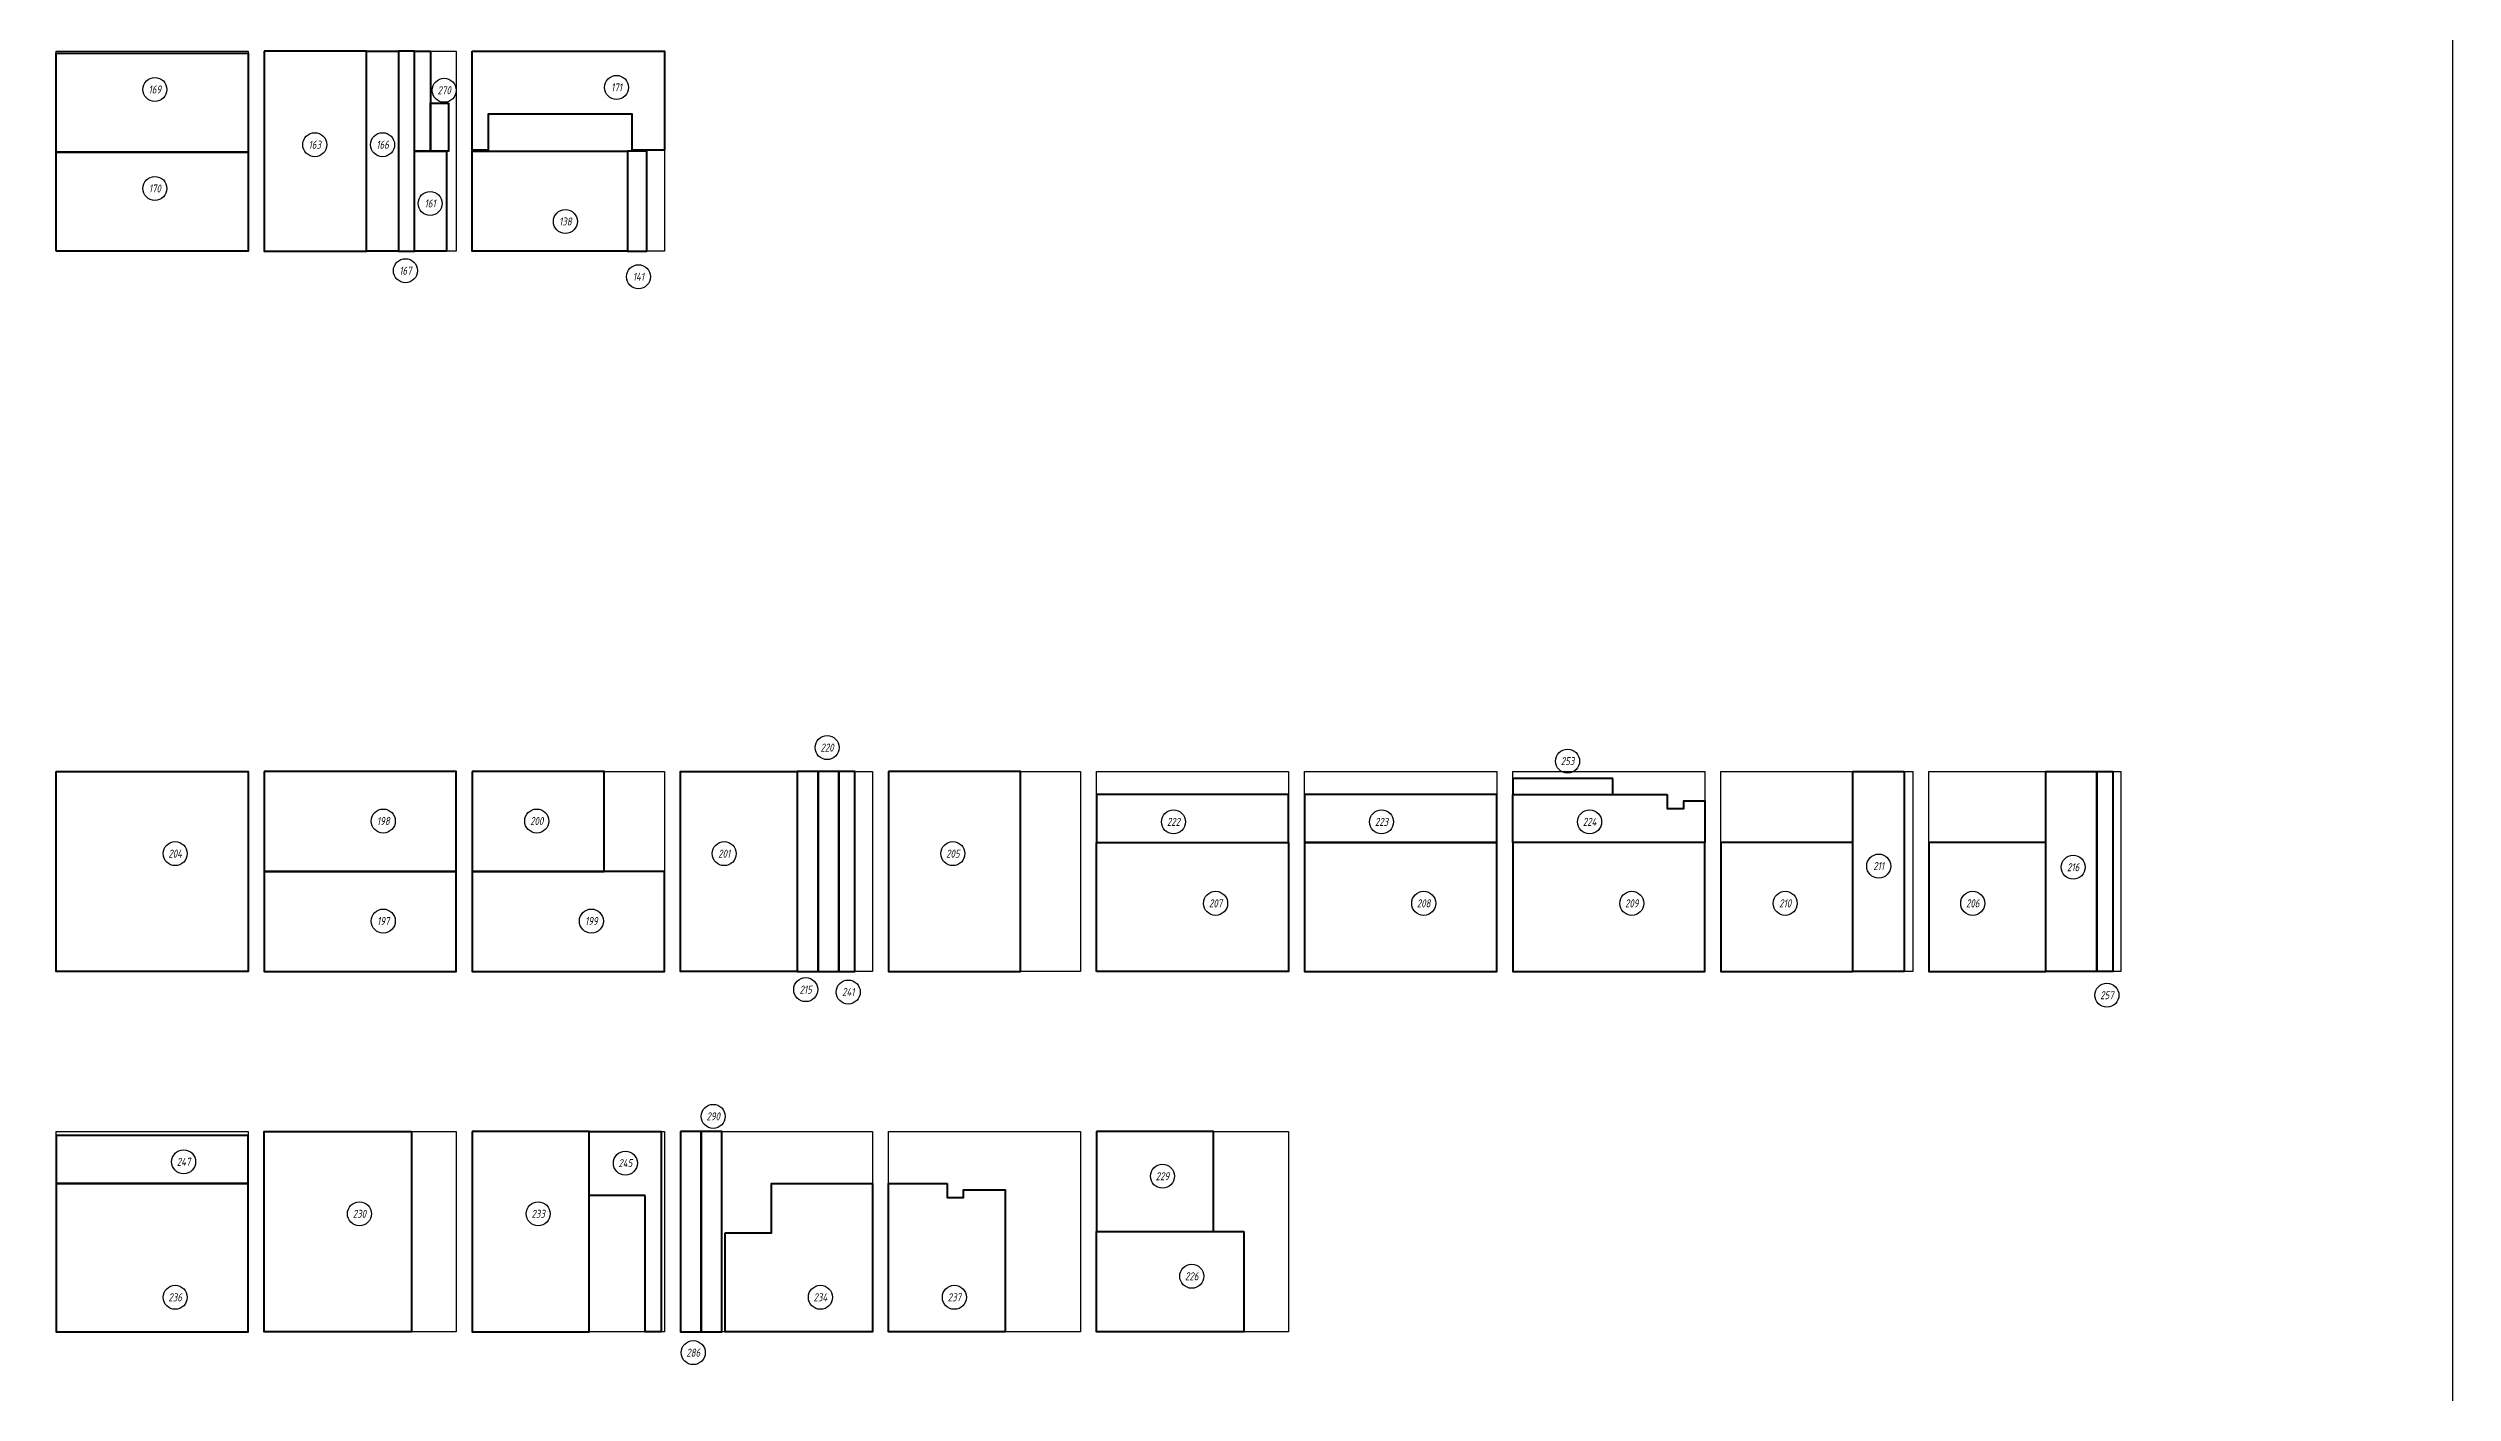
# Model space of a CAD drawing. Header units: millimetres. Extents: x -58926 to 122586, y -58688 to 8347.
# Drawn here: x 48017 to 63041, y -50287 to -41885 of the extents above; entities that cross this region are included whole.
import ezdxf
from ezdxf.enums import TextEntityAlignment as Align

# ---------------------------------------------------------------- set-up
doc = ezdxf.new("R2010")
doc.units = ezdxf.units.MM
doc.layers.add('100 noprint', color=1, linetype='Continuous', plot=False)
doc.layers.add('103 ГВЛ слой 1', color=7, linetype='Continuous')
doc.layers.add('104 ГВЛ слой 2', color=7, linetype='Continuous')
doc.styles.add('ГОСТ-ISOCPEUR', font='isocpeui.ttf', dxfattribs={"width": 0.8})

msp = doc.modelspace()

# ---------------------------------------------------------------- linework, layer by layer
for points in [[(48066.658, -41904.527), (49266.658, -41904.527), (49266.658, -43154.527), (48066.658, -43154.527)], [(49366.658, -41904.527), (50566.658, -41904.527), (50566.658, -43154.527), (49366.658, -43154.527)], [(50666.658, -41904.527), (51866.658, -41904.527), (51866.658, -43154.527), (50666.658, -43154.527)], [(48066.658, -46404.527), (49266.658, -46404.527), (49266.658, -47654.527), (48066.658, -47654.527)], [(49366.658, -46404.527), (50566.658, -46404.527), (50566.658, -47654.527), (49366.658, -47654.527)], [(50666.658, -46404.527), (51866.658, -46404.527), (51866.658, -47654.527), (50666.658, -47654.527)], [(51966.658, -46404.527), (53166.658, -46404.527), (53166.658, -47654.527), (51966.658, -47654.527)], [(53266.658, -46404.527), (54466.658, -46404.527), (54466.658, -47654.527), (53266.658, -47654.527)], [(54566.658, -46404.527), (55766.658, -46404.527), (55766.658, -47654.527), (54566.658, -47654.527)], [(55866.658, -46404.527), (57066.658, -46404.527), (57066.658, -47654.527), (55866.658, -47654.527)], [(57166.658, -46404.527), (58366.658, -46404.527), (58366.658, -47654.527), (57166.658, -47654.527)], [(58466.658, -46404.527), (59666.658, -46404.527), (59666.658, -47654.527), (58466.658, -47654.527)], [(59766.658, -46404.527), (60966.658, -46404.527), (60966.658, -47654.527), (59766.658, -47654.527)], [(48066.658, -48654.527), (49266.658, -48654.527), (49266.658, -49904.527), (48066.658, -49904.527)], [(49366.658, -48654.527), (50566.658, -48654.527), (50566.658, -49904.527), (49366.658, -49904.527)], [(50666.658, -48654.527), (51866.658, -48654.527), (51866.658, -49904.527), (50666.658, -49904.527)], [(51966.658, -48654.527), (53166.658, -48654.527), (53166.658, -49904.527), (51966.658, -49904.527)], [(53266.658, -48654.527), (54466.658, -48654.527), (54466.658, -49904.527), (53266.658, -49904.527)], [(54566.658, -48654.527), (55766.658, -48654.527), (55766.658, -49904.527), (54566.658, -49904.527)]]:
    msp.add_lwpolyline(points, close=True)
at = {"layer": '100 noprint'}
msp.add_lwpolyline([(32607.243, -25692.141), (32607.243, -58688.31), (63040.709, -58688.31), (63040.709, -25692.141)], close=True, dxfattribs=at)
at = {"layer": '103 ГВЛ слой 1', "color": 6, "lineweight": 40}
for points in [[(50406.658, -42529.527), (50406.658, -42229.527), (50517.658, -42229.527), (50517.658, -42529.527)], [(52696.658, -46404.527), (52696.658, -47654.527), (52826.658, -47654.527), (52826.658, -46404.527)], [(52826.658, -46404.527), (52826.658, -47654.527), (52956.658, -47654.527), (52956.658, -46404.527)], [(52956.658, -46404.527), (52956.658, -47654.527), (53056.658, -47654.527), (53056.658, -46404.527)], [(59611.658, -46404.527), (59611.658, -47654.527), (59291.658, -47654.527), (59291.658, -46404.527)], [(60816.658, -46404.527), (60816.658, -47654.527), (60496.658, -47654.527), (60496.658, -46404.527)], [(54566.658, -46549.027), (54566.658, -46849.027), (55766.658, -46849.027), (55766.658, -46549.027)], [(55866.658, -46549.027), (55866.658, -46849.027), (57066.658, -46849.027), (57066.658, -46549.027)], [(58132.658, -46549.027), (58132.658, -46636.027), (58236.658, -46636.027), (58236.658, -46588.527), (58366.658, -46588.527), (58366.658, -46849.027), (57166.658, -46849.027), (57166.658, -46549.027)], [(51746.658, -49054.527), (51396.658, -49054.527), (51396.658, -48654.527), (51846.658, -48654.527), (51846.658, -49904.527), (51746.658, -49904.527)], [(51966.658, -48654.527), (51966.658, -49904.527), (52096.658, -49904.527), (52096.658, -48654.527)], [(52096.658, -48654.527), (52096.658, -49904.527), (52226.658, -49904.527), (52226.658, -48654.527)], [(48066.658, -48679.527), (48066.658, -48979.527), (49266.658, -48979.527), (49266.658, -48679.527)]]:
    msp.add_lwpolyline(points, close=True, dxfattribs=at)
at = {"layer": '103 ГВЛ слой 1', "color": 6}
for centre in [(50491.312, -42149.014), (52883.483, -46255.346), (55047.265, -46719.319), (56347.265, -46719.319), (57647.265, -46719.319), (59453.211, -46995.535), (60668.409, -47002.734), (52749.838, -47767.528), (53015.655, -47782.497), (52171.976, -48559.223), (48863.449, -48843.197), (51623.077, -48851.307), (52047.476, -50035.334)]:
    msp.add_circle(centre, 75, dxfattribs=at)
at = {"layer": '104 ГВЛ слой 2', "color": 3, "lineweight": 40}
for points in [[(49366.658, -41904.527), (49366.658, -43154.527), (50006.658, -43154.527), (50006.658, -41904.527)], [(50206.658, -41904.527), (50206.658, -43154.527), (50006.658, -43154.527), (50006.658, -41904.527)], [(50306.658, -43154.527), (50306.658, -41904.527), (50206.658, -41904.527), (50206.658, -43154.527)], [(50406.658, -41904.527), (50406.658, -42529.527), (50306.658, -42529.527), (50306.658, -41904.527)], [(50666.658, -41904.527), (51866.658, -41904.527), (51866.658, -42523.027), (51666.658, -42523.027), (51666.658, -42298.027), (50766.658, -42298.027), (50766.658, -42523.027), (50666.658, -42523.027)], [(48066.658, -42536.027), (48066.658, -41917.527), (49266.658, -41917.527), (49266.658, -42536.027)], [(48066.658, -43154.527), (48066.658, -42536.027), (49266.658, -42536.027), (49266.658, -43154.527)], [(50506.658, -42529.527), (50506.658, -43154.527), (50306.658, -43154.527), (50306.658, -42529.527)], [(51636.658, -42529.527), (51636.658, -43154.527), (50666.658, -43154.527), (50666.658, -42529.527)], [(51636.658, -42529.527), (51636.658, -43154.527), (51756.658, -43154.527), (51756.658, -42529.527)], [(48066.658, -46404.527), (49266.658, -46404.527), (49266.658, -47654.527), (48066.658, -47654.527)], [(49366.658, -46404.527), (49366.658, -47029.527), (50566.658, -47029.527), (50566.658, -46404.527)], [(50666.658, -46404.527), (50666.658, -47029.527), (51491.658, -47029.527), (51491.658, -46404.527)], [(52696.658, -46404.527), (52696.658, -47654.527), (51966.658, -47654.527), (51966.658, -46404.527)], [(53266.658, -46404.527), (53266.658, -47654.527), (54091.658, -47654.527), (54091.658, -46404.527)], [(60916.658, -46404.527), (60916.658, -47654.527), (60816.658, -47654.527), (60816.658, -46404.527)], [(57791.658, -46449.027), (57166.658, -46449.027), (57166.658, -46549.027), (57791.658, -46549.027)], [(54566.658, -47654.527), (54566.658, -46849.027), (55766.658, -46849.027), (55766.658, -47654.527)], [(55866.658, -46849.027), (55866.658, -47654.527), (57066.658, -47654.527), (57066.658, -46849.027)], [(57166.658, -46849.027), (57166.658, -47654.527), (58366.658, -47654.527), (58366.658, -46849.027)], [(58466.658, -46849.027), (58466.658, -47654.527), (59291.658, -47654.527), (59291.658, -46849.027)], [(60496.658, -47654.527), (60496.658, -46849.027), (59766.658, -46849.027), (59766.658, -47654.527)], [(49366.658, -47029.527), (49366.658, -47654.527), (50566.658, -47654.527), (50566.658, -47029.527)], [(50666.658, -47029.527), (50666.658, -47654.527), (51866.658, -47654.527), (51866.658, -47029.527)], [(50286.658, -48654.527), (50286.658, -49904.527), (49366.658, -49904.527), (49366.658, -48654.527)], [(50666.658, -48654.527), (50666.658, -49904.527), (51396.658, -49904.527), (51396.658, -48654.527)], [(54566.658, -48654.527), (54566.658, -49279.527), (55296.658, -49279.527), (55296.658, -48654.527)], [(48066.658, -48979.527), (48066.658, -49904.527), (49266.658, -49904.527), (49266.658, -48979.527)], [(52246.658, -49286.027), (52536.658, -49286.027), (52536.658, -48979.527), (53166.658, -48979.527), (53166.658, -49904.527), (52246.658, -49904.527)], [(53632.658, -48979.527), (53632.658, -49066.527), (53736.658, -49066.527), (53736.658, -49019.027), (53996.658, -49019.027), (53996.658, -49904.527), (53266.658, -49904.527), (53266.658, -48979.527)], [(55486.658, -49279.527), (55486.658, -49904.527), (54566.658, -49904.527), (54566.658, -49279.527)]]:
    msp.add_lwpolyline(points, close=True, dxfattribs=at)
at = {"layer": '104 ГВЛ слой 2', "color": 3}
for centre in [(51568.009, -42130.959), (48683.658, -42143.959), (49682.615, -42488.913), (50106.4, -42488.913), (48683.658, -42762.459), (50403.543, -42855.865), (51248.155, -42968.677), (50249.067, -43276.126), (51704.78, -43313.877), (57509.651, -46339.974), (50110.683, -46714.199), (51069.345, -46714.199), (48810.683, -46917.999), (52240.683, -46917.999), (53669.345, -46917.999), (55310.683, -47228.356), (56610.683, -47228.356), (57910.683, -47228.356), (58869.345, -47228.356), (60040.683, -47228.356), (50110.683, -47339.199), (51410.683, -47339.199), (60879.274, -47802.314), (54978.642, -48933.2), (49961.591, -49167.999), (51078.642, -49167.999), (55161.591, -49558.2), (48810.683, -49689.533), (52841.591, -49689.533), (53678.642, -49689.533)]:
    msp.add_circle(centre, 75, dxfattribs=at)

# ---------------------------------------------------------------- texts
at = {"layer": '103 ГВЛ слой 1', "color": 6, "style": 'ГОСТ-ISOCPEUR', "width": 0.8}
for s, p in [('270', (50491.312, -42149.014)), ('220', (52883.483, -46255.346)), ('222', (55047.265, -46719.319)), ('223', (56347.265, -46719.319)), ('224', (57647.265, -46719.319)), ('211', (59453.211, -46995.535)), ('216', (60668.409, -47002.734)), ('215', (52749.838, -47767.528)), ('241', (53015.655, -47782.497)), ('290', (52171.976, -48559.223)), ('247', (48863.449, -48843.197)), ('245', (51623.077, -48851.307)), ('286', (52047.476, -50035.334))]:
    msp.add_text(s, height=50, dxfattribs=at).set_placement(p, align=Align.MIDDLE)
at = {"layer": '104 ГВЛ слой 2', "color": 3, "style": 'ГОСТ-ISOCPEUR', "width": 0.8}
for s, p in [('169', (48683.658, -42143.959)), ('171', (51568.009, -42130.959)), ('163', (49682.615, -42488.913)), ('166', (50106.4, -42488.913)), ('170', (48683.658, -42762.459)), ('161', (50403.543, -42855.865)), ('138', (51248.155, -42968.677)), ('167', (50249.067, -43276.126)), ('141', (51704.78, -43313.877)), ('253', (57509.651, -46339.974)), ('198', (50110.683, -46714.199)), ('200', (51069.345, -46714.199)), ('204', (48810.683, -46917.999)), ('201', (52240.683, -46917.999)), ('205', (53669.345, -46917.999)), ('197', (50110.683, -47339.199)), ('199', (51410.683, -47339.199)), ('207', (55310.683, -47228.356)), ('208', (56610.683, -47228.356)), ('209', (57910.683, -47228.356)), ('210', (58869.345, -47228.356)), ('206', (60040.683, -47228.356)), ('257', (60879.274, -47802.314)), ('229', (54978.642, -48933.2)), ('230', (49961.591, -49167.999)), ('233', (51078.642, -49167.999)), ('226', (55161.591, -49558.2)), ('236', (48810.683, -49689.533)), ('234', (52841.591, -49689.533)), ('237', (53678.642, -49689.533))]:
    msp.add_text(s, height=50, dxfattribs=at).set_placement(p, align=Align.MIDDLE)

doc.saveas('drawing.dxf')
